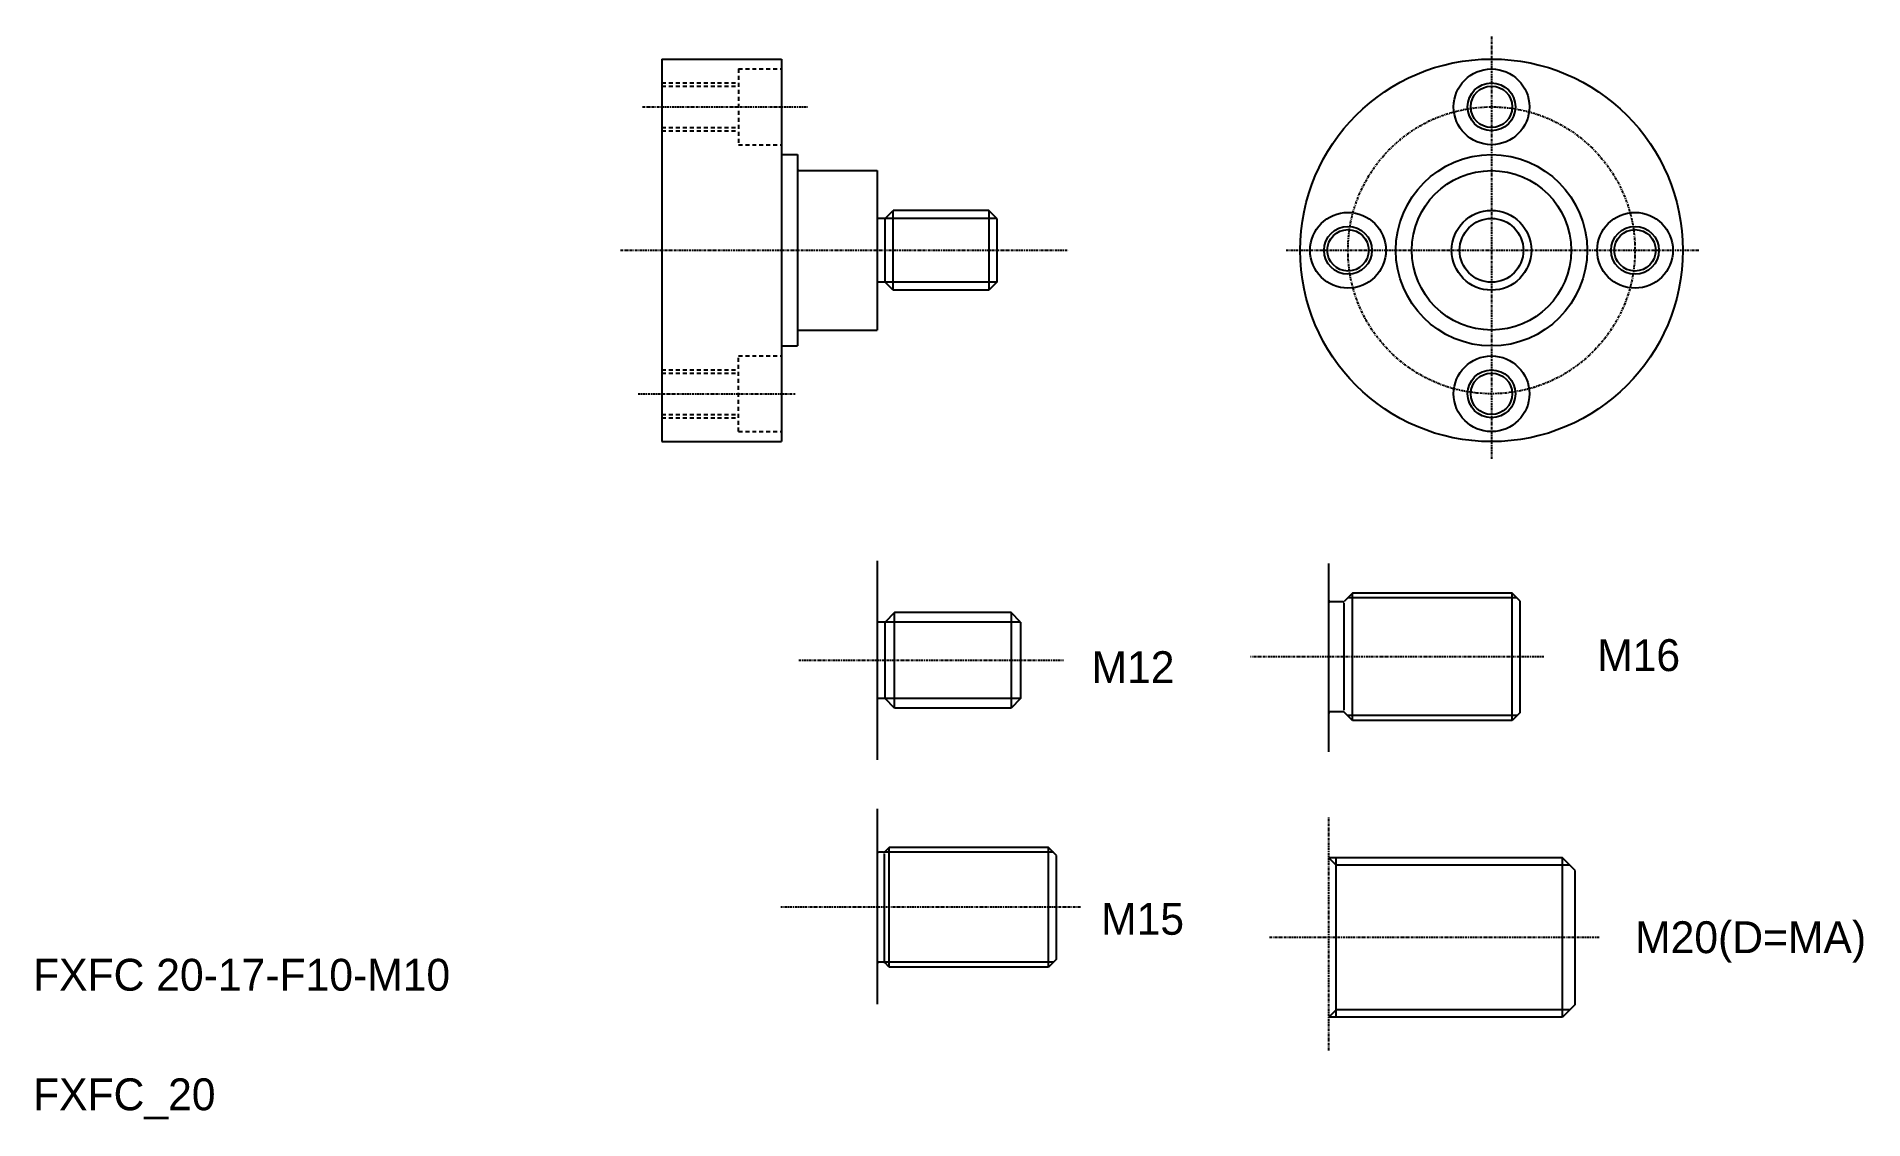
# Model space of a CAD drawing. Extents: x 10 to 240, y 9 to 145.
import ezdxf

# ---------------------------------------------------------------- set-up
doc = ezdxf.new("R2010")
doc.units = 0
doc.header["$LTSCALE"] = 0.25
doc.linetypes.add('CENTER', pattern=[2, 1.25, -0.25, 0.25, -0.25])
doc.linetypes.add('DASHED', pattern=[3.5, 2, -1.5])
doc.layers.get('0').update_dxf_attribs({"linetype": 'CONTINUOUS'})
doc.layers.add('CENTER', color=1, linetype='CENTER')

msp = doc.modelspace()

# ---------------------------------------------------------------- linework, layer by layer
for p, q in [((88.87, 141.89), (103.87, 141.89)), ((88.87, 141.89), (88.87, 93.89)), ((103.87, 141.89), (103.87, 93.89)), ((103.87, 129.89), (103.87, 129.89)), ((103.87, 129.89), (105.87, 129.89)), ((105.87, 129.89), (105.87, 105.89)), ((106.07, 127.89), (115.87, 127.89)), ((115.87, 127.89), (115.87, 107.89)), ((116.87, 121.89), (115.87, 121.89)), ((116.87, 121.89), (117.87, 122.89)), ((116.87, 113.89), (116.87, 121.89)), ((117.87, 112.89), (117.87, 122.89)), ((129.87, 122.89), (117.87, 122.89)), ((129.87, 122.89), (129.87, 112.89)), ((130.87, 121.89), (129.87, 122.89)), ((130.87, 121.89), (130.87, 113.89)), ((103.87, 117.89), (103.87, 117.89)), ((116.87, 113.89), (115.87, 113.89)), ((117.87, 112.89), (116.87, 113.89)), ((129.87, 112.89), (117.87, 112.89)), ((130.87, 113.89), (129.87, 112.89)), ((106.07, 107.89), (115.87, 107.89)), ((103.87, 105.89), (105.87, 105.89)), ((88.87, 93.89), (103.87, 93.89)), ((115.87, 78.95), (115.87, 53.95)), ((172.51, 54.96), (172.51, 78.59)), ((174.32, 73.79), (172.71, 73.79)), ((174.4, 73.61), (174.4, 60.18)), ((175.51, 74.89), (174.46, 73.85)), ((195.51, 74.89), (175.51, 74.89)), ((175.51, 58.89), (175.51, 74.89)), ((195.51, 58.89), (195.51, 74.89)), ((196.51, 73.89), (195.51, 74.89)), ((196.51, 59.89), (196.51, 73.89)), ((116.87, 71.25), (115.87, 71.25)), ((118.07, 72.45), (116.87, 71.25)), ((116.87, 61.65), (116.87, 71.25)), ((118.07, 60.45), (118.07, 72.45)), ((132.67, 72.45), (118.07, 72.45)), ((132.67, 72.45), (132.67, 60.45)), ((133.87, 71.25), (132.67, 72.45)), ((133.87, 71.25), (133.87, 61.65)), ((116.87, 61.65), (115.87, 61.65)), ((118.07, 60.45), (116.87, 61.65)), ((132.67, 60.45), (118.07, 60.45)), ((133.87, 61.65), (132.67, 60.45)), ((174.32, 59.99), (172.71, 59.99)), ((175.51, 58.89), (174.46, 59.93)), ((196.51, 59.89), (195.51, 58.89)), ((195.51, 58.89), (175.51, 58.89)), ((115.87, 47.81), (115.87, 23.32)), ((116.69, 42.37), (116.07, 42.37)), ((116.76, 42.19), (116.76, 28.76)), ((117.37, 42.97), (116.83, 42.43)), ((117.37, 27.97), (117.37, 42.97)), ((137.37, 42.97), (117.37, 42.97)), ((137.37, 27.97), (137.37, 42.97)), ((138.37, 41.97), (137.37, 42.97)), ((138.37, 28.97), (138.37, 41.97)), ((201.83, 41.66), (172.51, 41.66)), ((173.43, 21.66), (173.43, 41.66)), ((201.83, 21.66), (201.83, 41.66)), ((203.43, 40.06), (201.83, 41.66)), ((203.43, 23.26), (203.43, 40.06)), ((116.69, 28.57), (116.07, 28.57)), ((117.37, 27.97), (116.83, 28.52)), ((137.37, 27.97), (117.37, 27.97)), ((138.37, 28.97), (137.37, 27.97)), ((203.43, 23.26), (201.83, 21.66)), ((201.83, 21.66), (172.51, 21.66))]:
    msp.add_line(p, q)
at = {"color": 3, "linetype": 'DASHED'}
for p, q in [((98.47, 140.64), (98.47, 131.14)), ((98.47, 140.64), (103.87, 140.64)), ((88.87, 138.89), (98.47, 138.89)), ((88.87, 138.49), (98.47, 138.49)), ((88.87, 133.29), (98.47, 133.29)), ((88.87, 132.89), (98.47, 132.89)), ((98.47, 131.14), (103.87, 131.14)), ((98.47, 95.14), (98.47, 104.64)), ((98.47, 104.64), (103.87, 104.64)), ((88.87, 102.89), (98.47, 102.89)), ((88.87, 102.49), (98.47, 102.49)), ((88.87, 97.29), (98.47, 97.29)), ((88.87, 96.89), (98.47, 96.89)), ((98.47, 95.14), (103.87, 95.14))]:
    msp.add_line(p, q, dxfattribs=at)
at = {"color": 3}
for p, q in [((130.87, 121.89), (116.87, 121.89)), ((130.87, 113.89), (116.87, 113.89)), ((196.12, 74.28), (174.89, 74.28)), ((133.87, 71.25), (116.87, 71.25)), ((133.87, 61.65), (116.87, 61.65)), ((196.12, 59.51), (174.89, 59.51)), ((137.98, 42.36), (116.76, 42.36)), ((173.43, 40.74), (172.51, 41.66)), ((202.75, 40.74), (173.43, 40.74)), ((137.98, 28.59), (116.76, 28.59)), ((173.43, 22.58), (172.51, 21.66)), ((202.75, 22.58), (173.43, 22.58))]:
    msp.add_line(p, q, dxfattribs=at)
for centre, radius in [((192.93, 117.89), 24), ((192.93, 135.89), 4.75), ((192.93, 135.89), 2.6), ((192.93, 117.89), 12), ((192.93, 117.89), 10), ((174.93, 117.89), 4.75), ((192.93, 117.89), 5), ((210.93, 117.89), 4.75), ((174.93, 117.89), 2.6), ((210.93, 117.89), 2.6), ((192.93, 99.89), 4.75), ((192.93, 99.89), 2.6)]:
    msp.add_circle(centre, radius)
for centre in [(192.93, 135.89), (174.93, 117.89), (210.93, 117.89), (192.93, 99.89)]:
    msp.add_circle(centre, 3, dxfattribs=at)
at = {"color": 3, "linetype": 'CONTINUOUS'}
msp.add_circle((192.93, 117.89), 4, dxfattribs=at)
for centre, start, end in [((106.07, 128.09), 180, 270), ((106.07, 107.69), 90, 180), ((172.71, 73.99), 180, 270), ((174.32, 73.99), 270, 315), ((172.71, 59.79), 90, 180), ((174.32, 59.79), 45, 90), ((116.07, 42.57), 180, 270), ((116.69, 42.57), 270, 315), ((116.07, 28.37), 90, 180), ((116.69, 28.37), 45, 90)]:
    msp.add_arc(centre, 0.2, start, end)
at = {"layer": 'CENTER', "color": 1, "linetype": 'CENTER'}
for p, q in [((192.93, 144.71), (192.93, 91.63)), ((86.43, 135.89), (107.23, 135.89)), ((83.67, 117.89), (139.85, 117.89)), ((167.16, 117.89), (218.93, 117.89)), ((85.88, 99.89), (105.57, 99.89)), ((199.51, 66.89), (162.7, 66.89)), ((106.04, 66.45), (139.23, 66.45)), ((172.51, 17.5), (172.51, 46.75)), ((141.37, 35.47), (103.8, 35.47)), ((206.43, 31.66), (164.99, 31.66))]:
    msp.add_line(p, q, dxfattribs=at)
msp.add_circle((192.93, 117.89), 18, dxfattribs=at)

# ---------------------------------------------------------------- texts
for s, p in [('M16', (206.18, 65.1)), ('M12', (142.76, 63.59)), ('M15', (143.96, 32.02)), ('M20(D=MA)', (210.94, 29.71)), ('FXFC 20-17-F10-M10', (10, 25)), ('FXFC_20', (10, 10))]:
    msp.add_text(s, height=4).set_placement(p)

doc.saveas('drawing.dxf')
